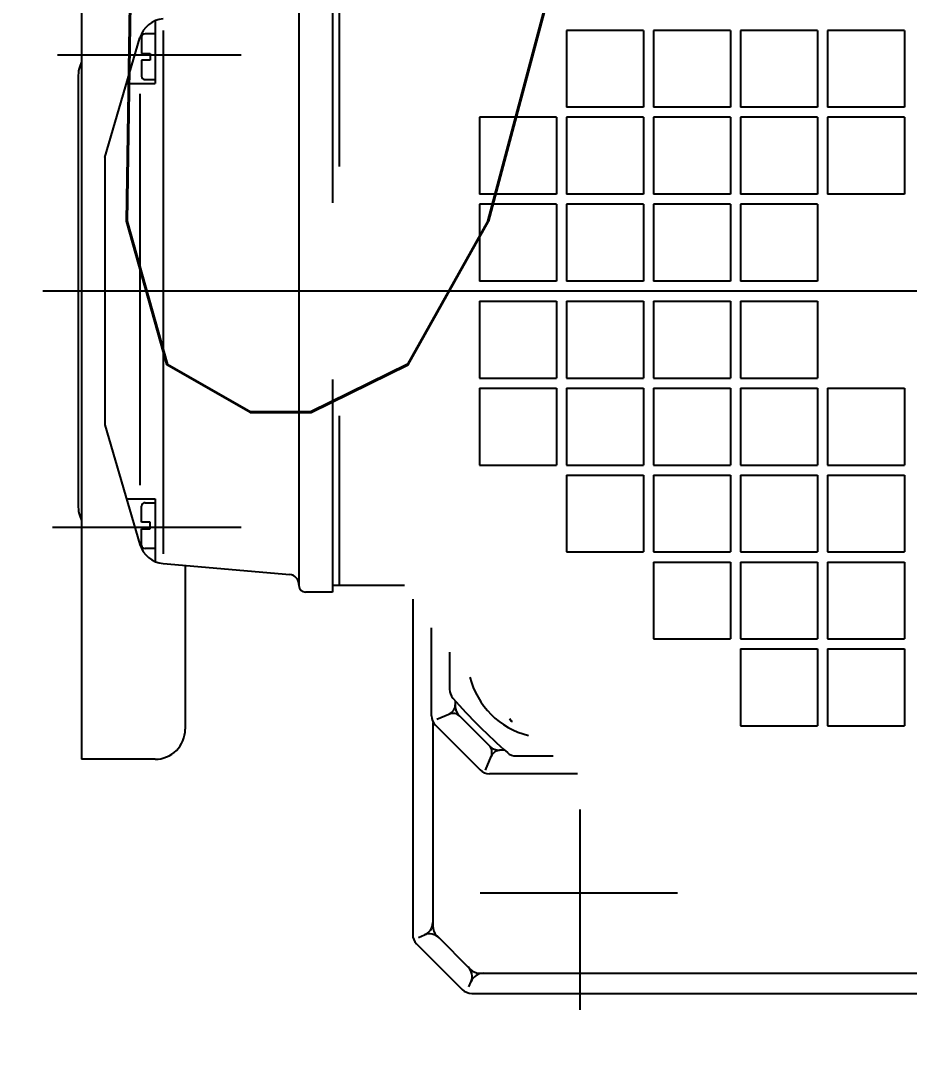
# Model space of a CAD drawing. Extents: x 226317 to 226469, y 8188101 to 8188260.
# Drawn here: x 226393.7713 to 226393.9042, y 8188235.7464 to 8188235.9001 of the extents above; entities that cross this region are included whole.
import ezdxf

# ---------------------------------------------------------------- set-up
doc = ezdxf.new("R2010")
doc.units = 0
doc.header["$LTSCALE"] = 15
doc.layers.get('0').update_dxf_attribs({"color": 250})
doc.layers.add('A-SANITARIOS', color=250, linetype='Continuous')
doc.layers.add('L12 Texto', color=12, linetype='Continuous')
doc.styles.add('JNV ING', font='romans.shx', dxfattribs={"width": 0.7, "oblique": 8, "height": 0.15})

# ---------------------------------------------------------------- blocks, each defined once
blk = doc.blocks.new('BOMBAS-28.02.2025')
at = {"layer": 'A-SANITARIOS'}
for p, q in [((4.263364742160775, -6.979961334727705, -9.61752527069772e-07), (4.263364742160775, -7.119961150921881, -9.61752527069772e-07)), ((4.263364742160775, -6.979961334727705, -9.61752527069772e-07), (4.263364742160775, -7.119961150921881, -9.61752527069772e-07)), ((4.300866207689978, -7.004961275495589, -9.61752527069772e-07), (4.300866207689978, -7.036732482723892, -9.61752527069772e-07)), ((4.300866207689978, -7.004961275495589, -9.61752527069772e-07), (4.300866207689978, -7.036732482723892, -9.61752527069772e-07)), ((4.295866206870414, -7.006086244247854, -9.61752527069772e-07), (4.295866206870414, -7.093836487270892, -9.61752527069772e-07)), ((4.295866206870414, -7.006086244247854, -9.61752527069772e-07), (4.295866206870414, -7.093836487270892, -9.61752527069772e-07)), ((4.301866207853891, -7.005961273796856, -9.61752527069772e-07), (4.301866207853891, -7.0313067631796, -9.61752527069772e-07)), ((4.301866207853891, -7.005961273796856, -9.61752527069772e-07), (4.301866207853891, -7.0313067631796, -9.61752527069772e-07)), ((4.274366208002903, -7.009530824609101, -9.61752527069772e-07), (4.274366208002903, -7.018898011185229, -9.61752527069772e-07)), ((4.274366208002903, -7.009530824609101, -9.61752527069772e-07), (4.274366208002903, -7.018898011185229, -9.61752527069772e-07)), ((4.272357907728292, -7.011968019418418, -9.61752527069772e-07), (4.272357907728292, -7.014398011378944, -9.61752527069772e-07)), ((4.272357907728292, -7.011968019418418, -9.61752527069772e-07), (4.272357907728292, -7.014398011378944, -9.61752527069772e-07)), ((4.274366208002903, -7.011468018405139, -9.61752527069772e-07), (4.272857906878926, -7.011468018405139, -9.61752527069772e-07)), ((4.274366208002903, -7.011468018405139, -9.61752527069772e-07), (4.272857906878926, -7.011468018405139, -9.61752527069772e-07)), ((4.275590573088266, -7.010976654477417, -9.61752527069772e-07), (4.275590573088266, -7.089256196282804, -9.61752527069772e-07)), ((4.275590573088266, -7.010976654477417, -9.61752527069772e-07), (4.275590573088266, -7.089256196282804, -9.61752527069772e-07)), ((4.347366206930019, -7.010961242951453, -9.61752527069772e-07), (4.33586620783899, -7.010961242951453, -9.61752527069772e-07)), ((4.33586620783899, -7.010961242951453, -9.61752527069772e-07), (4.33586620783899, -7.022461243905127, -9.61752527069772e-07)), ((4.347366206930019, -7.010961242951453, -9.61752527069772e-07), (4.33586620783899, -7.010961242951453, -9.61752527069772e-07)), ((4.33586620783899, -7.010961242951453, -9.61752527069772e-07), (4.33586620783899, -7.022461243905127, -9.61752527069772e-07)), ((4.347366206930019, -7.010961242951453, -9.61752527069772e-07), (4.347366206930019, -7.022461243905127, -9.61752527069772e-07)), ((4.347366206930019, -7.010961242951453, -9.61752527069772e-07), (4.347366206930019, -7.022461243905127, -9.61752527069772e-07)), ((4.36036620719824, -7.010961242951453, -9.61752527069772e-07), (4.348866208107211, -7.010961242951453, -9.61752527069772e-07)), ((4.348866208107211, -7.010961242951453, -9.61752527069772e-07), (4.348866208107211, -7.022461243905127, -9.61752527069772e-07)), ((4.36036620719824, -7.010961242951453, -9.61752527069772e-07), (4.348866208107211, -7.010961242951453, -9.61752527069772e-07)), ((4.348866208107211, -7.010961242951453, -9.61752527069772e-07), (4.348866208107211, -7.022461243905127, -9.61752527069772e-07)), ((4.36036620719824, -7.010961242951453, -9.61752527069772e-07), (4.36036620719824, -7.022461243905127, -9.61752527069772e-07)), ((4.36036620719824, -7.010961242951453, -9.61752527069772e-07), (4.36036620719824, -7.022461243905127, -9.61752527069772e-07)), ((4.373366207466461, -7.010961242951453, -9.61752527069772e-07), (4.361866206512786, -7.010961242951453, -9.61752527069772e-07)), ((4.361866206512786, -7.010961242951453, -9.61752527069772e-07), (4.361866206512786, -7.022461243905127, -9.61752527069772e-07)), ((4.373366207466461, -7.010961242951453, -9.61752527069772e-07), (4.361866206512786, -7.010961242951453, -9.61752527069772e-07)), ((4.361866206512786, -7.010961242951453, -9.61752527069772e-07), (4.361866206512786, -7.022461243905127, -9.61752527069772e-07)), ((4.373366207466461, -7.010961242951453, -9.61752527069772e-07), (4.373366207466461, -7.022461243905127, -9.61752527069772e-07)), ((4.373366207466461, -7.010961242951453, -9.61752527069772e-07), (4.373366207466461, -7.022461243905127, -9.61752527069772e-07)), ((4.386366207734682, -7.010961242951453, -9.61752527069772e-07), (4.374866206781007, -7.010961242951453, -9.61752527069772e-07)), ((4.374866206781007, -7.010961242951453, -9.61752527069772e-07), (4.374866206781007, -7.022461243905127, -9.61752527069772e-07)), ((4.386366207734682, -7.010961242951453, -9.61752527069772e-07), (4.374866206781007, -7.010961242951453, -9.61752527069772e-07)), ((4.374866206781007, -7.010961242951453, -9.61752527069772e-07), (4.374866206781007, -7.022461243905127, -9.61752527069772e-07)), ((4.386366207734682, -7.010961242951453, -9.61752527069772e-07), (4.386366207734682, -7.022461243905127, -9.61752527069772e-07)), ((4.386366207734682, -7.010961242951453, -9.61752527069772e-07), (4.386366207734682, -7.022461243905127, -9.61752527069772e-07)), ((4.266866207704879, -7.029961389489472, -9.61752527069772e-07), (4.272097962559201, -7.012086221016943, -9.61752527069772e-07)), ((4.266866207704879, -7.029961389489472, -9.61752527069772e-07), (4.272097962559201, -7.012086221016943, -9.61752527069772e-07)), ((4.259773431927897, -7.014605865813792, -9.61752527069772e-07), (4.287232418195345, -7.014605865813792, -9.61752527069772e-07)), ((4.259773431927897, -7.014605865813792, -9.61752527069772e-07), (4.287232418195345, -7.014605865813792, -9.61752527069772e-07)), ((4.272357907728292, -7.014398011378944, -9.61752527069772e-07), (4.273627928108908, -7.014398011378944, -9.61752527069772e-07)), ((4.272357907728292, -7.014398011378944, -9.61752527069772e-07), (4.273627928108908, -7.014398011378944, -9.61752527069772e-07)), ((4.273627928108908, -7.014398011378944, -9.61752527069772e-07), (4.273627928108908, -7.015398011542857, -9.61752527069772e-07)), ((4.273627928108908, -7.014398011378944, -9.61752527069772e-07), (4.273627928108908, -7.015398011542857, -9.61752527069772e-07)), ((4.273627928108908, -7.015398011542857, -9.61752527069772e-07), (4.272357907728292, -7.015398011542857, -9.61752527069772e-07)), ((4.272357907728292, -7.015398011542857, -9.61752527069772e-07), (4.272357907728292, -7.017828003503382, -9.61752527069772e-07)), ((4.273627928108908, -7.015398011542857, -9.61752527069772e-07), (4.272357907728292, -7.015398011542857, -9.61752527069772e-07)), ((4.272357907728292, -7.015398011542857, -9.61752527069772e-07), (4.272357907728292, -7.017828003503382, -9.61752527069772e-07)), ((4.262864743010141, -7.01796096842736, -9.61752527069772e-07), (4.262864743010141, -7.081961519084871, -9.61752527069772e-07)), ((4.262864743010141, -7.01796096842736, -9.61752527069772e-07), (4.262864743010141, -7.081961519084871, -9.61752527069772e-07)), ((4.270104244933464, -7.018898011185229, -9.61752527069772e-07), (4.274366208002903, -7.018898011185229, -9.61752527069772e-07)), ((4.270104244933464, -7.018898011185229, -9.61752527069772e-07), (4.274366208002903, -7.018898011185229, -9.61752527069772e-07)), ((4.272857906878926, -7.018328004516661, -9.61752527069772e-07), (4.274366208002903, -7.018328004516661, -9.61752527069772e-07)), ((4.272857906878926, -7.018328004516661, -9.61752527069772e-07), (4.274366208002903, -7.018328004516661, -9.61752527069772e-07)), ((4.27209814323578, -7.020464905537665, -9.61752527069772e-07), (4.27209814323578, -7.078949769027531, -9.61752527069772e-07)), ((4.27209814323578, -7.020464905537665, -9.61752527069772e-07), (4.27209814323578, -7.078949769027531, -9.61752527069772e-07)), ((4.347366206930019, -7.022461243905127, -9.61752527069772e-07), (4.33586620783899, -7.022461243905127, -9.61752527069772e-07)), ((4.347366206930019, -7.022461243905127, -9.61752527069772e-07), (4.33586620783899, -7.022461243905127, -9.61752527069772e-07)), ((4.36036620719824, -7.022461243905127, -9.61752527069772e-07), (4.348866208107211, -7.022461243905127, -9.61752527069772e-07)), ((4.36036620719824, -7.022461243905127, -9.61752527069772e-07), (4.348866208107211, -7.022461243905127, -9.61752527069772e-07)), ((4.373366207466461, -7.022461243905127, -9.61752527069772e-07), (4.361866206512786, -7.022461243905127, -9.61752527069772e-07)), ((4.373366207466461, -7.022461243905127, -9.61752527069772e-07), (4.361866206512786, -7.022461243905127, -9.61752527069772e-07)), ((4.386366207734682, -7.022461243905127, -9.61752527069772e-07), (4.374866206781007, -7.022461243905127, -9.61752527069772e-07)), ((4.386366207734682, -7.022461243905127, -9.61752527069772e-07), (4.374866206781007, -7.022461243905127, -9.61752527069772e-07)), ((4.334366206661798, -7.023961243219674, -9.61752527069772e-07), (4.322866209433414, -7.023961243219674, -9.61752527069772e-07)), ((4.322866209433414, -7.023961243219674, -9.61752527069772e-07), (4.322866209433414, -7.035461244173348, -9.61752527069772e-07)), ((4.334366206661798, -7.023961243219674, -9.61752527069772e-07), (4.322866209433414, -7.023961243219674, -9.61752527069772e-07)), ((4.322866209433414, -7.023961243219674, -9.61752527069772e-07), (4.322866209433414, -7.035461244173348, -9.61752527069772e-07)), ((4.334366206661798, -7.023961243219674, -9.61752527069772e-07), (4.334366206661798, -7.035461244173348, -9.61752527069772e-07)), ((4.334366206661798, -7.023961243219674, -9.61752527069772e-07), (4.334366206661798, -7.035461244173348, -9.61752527069772e-07)), ((4.347366206930019, -7.023961243219674, -9.61752527069772e-07), (4.33586620783899, -7.023961243219674, -9.61752527069772e-07)), ((4.33586620783899, -7.023961243219674, -9.61752527069772e-07), (4.33586620783899, -7.035461244173348, -9.61752527069772e-07)), ((4.347366206930019, -7.023961243219674, -9.61752527069772e-07), (4.33586620783899, -7.023961243219674, -9.61752527069772e-07)), ((4.33586620783899, -7.023961243219674, -9.61752527069772e-07), (4.33586620783899, -7.035461244173348, -9.61752527069772e-07)), ((4.347366206930019, -7.023961243219674, -9.61752527069772e-07), (4.347366206930019, -7.035461244173348, -9.61752527069772e-07)), ((4.347366206930019, -7.023961243219674, -9.61752527069772e-07), (4.347366206930019, -7.035461244173348, -9.61752527069772e-07)), ((4.36036620719824, -7.023961243219674, -9.61752527069772e-07), (4.348866208107211, -7.023961243219674, -9.61752527069772e-07)), ((4.348866208107211, -7.023961243219674, -9.61752527069772e-07), (4.348866208107211, -7.035461244173348, -9.61752527069772e-07)), ((4.36036620719824, -7.023961243219674, -9.61752527069772e-07), (4.348866208107211, -7.023961243219674, -9.61752527069772e-07)), ((4.348866208107211, -7.023961243219674, -9.61752527069772e-07), (4.348866208107211, -7.035461244173348, -9.61752527069772e-07)), ((4.36036620719824, -7.023961243219674, -9.61752527069772e-07), (4.36036620719824, -7.035461244173348, -9.61752527069772e-07)), ((4.36036620719824, -7.023961243219674, -9.61752527069772e-07), (4.36036620719824, -7.035461244173348, -9.61752527069772e-07)), ((4.373366207466461, -7.023961243219674, -9.61752527069772e-07), (4.361866206512786, -7.023961243219674, -9.61752527069772e-07)), ((4.361866206512786, -7.023961243219674, -9.61752527069772e-07), (4.361866206512786, -7.035461244173348, -9.61752527069772e-07)), ((4.373366207466461, -7.023961243219674, -9.61752527069772e-07), (4.361866206512786, -7.023961243219674, -9.61752527069772e-07)), ((4.361866206512786, -7.023961243219674, -9.61752527069772e-07), (4.361866206512786, -7.035461244173348, -9.61752527069772e-07)), ((4.373366207466461, -7.023961243219674, -9.61752527069772e-07), (4.373366207466461, -7.035461244173348, -9.61752527069772e-07)), ((4.373366207466461, -7.023961243219674, -9.61752527069772e-07), (4.373366207466461, -7.035461244173348, -9.61752527069772e-07)), ((4.374866206781007, -7.023961243219674, -9.61752527069772e-07), (4.374866206781007, -7.035461244173348, -9.61752527069772e-07)), ((4.386366207734682, -7.023961243219674, -9.61752527069772e-07), (4.374866206781007, -7.023961243219674, -9.61752527069772e-07)), ((4.374866206781007, -7.023961243219674, -9.61752527069772e-07), (4.374866206781007, -7.035461244173348, -9.61752527069772e-07)), ((4.386366207734682, -7.023961243219674, -9.61752527069772e-07), (4.374866206781007, -7.023961243219674, -9.61752527069772e-07)), ((4.386366207734682, -7.023961243219674, -9.61752527069772e-07), (4.386366207734682, -7.035461244173348, -9.61752527069772e-07)), ((4.386366207734682, -7.023961243219674, -9.61752527069772e-07), (4.386366207734682, -7.035461244173348, -9.61752527069772e-07)), ((4.266866207704879, -7.029961274005473, -9.61752527069772e-07), (4.266866207704879, -7.069961213506758, -9.61752527069772e-07)), ((4.266866207704879, -7.029961274005473, -9.61752527069772e-07), (4.266866207704879, -7.069961213506758, -9.61752527069772e-07)), ((4.334366206661798, -7.035461244173348, -9.61752527069772e-07), (4.322866209433414, -7.035461244173348, -9.61752527069772e-07)), ((4.334366206661798, -7.035461244173348, -9.61752527069772e-07), (4.322866209433414, -7.035461244173348, -9.61752527069772e-07)), ((4.347366206930019, -7.035461244173348, -9.61752527069772e-07), (4.33586620783899, -7.035461244173348, -9.61752527069772e-07)), ((4.347366206930019, -7.035461244173348, -9.61752527069772e-07), (4.33586620783899, -7.035461244173348, -9.61752527069772e-07)), ((4.36036620719824, -7.035461244173348, -9.61752527069772e-07), (4.348866208107211, -7.035461244173348, -9.61752527069772e-07)), ((4.36036620719824, -7.035461244173348, -9.61752527069772e-07), (4.348866208107211, -7.035461244173348, -9.61752527069772e-07)), ((4.373366207466461, -7.035461244173348, -9.61752527069772e-07), (4.361866206512786, -7.035461244173348, -9.61752527069772e-07)), ((4.373366207466461, -7.035461244173348, -9.61752527069772e-07), (4.361866206512786, -7.035461244173348, -9.61752527069772e-07)), ((4.386366207734682, -7.035461244173348, -9.61752527069772e-07), (4.374866206781007, -7.035461244173348, -9.61752527069772e-07)), ((4.386366207734682, -7.035461244173348, -9.61752527069772e-07), (4.374866206781007, -7.035461244173348, -9.61752527069772e-07)), ((4.334366206661798, -7.036961243487895, -9.61752527069772e-07), (4.322866209433414, -7.036961243487895, -9.61752527069772e-07)), ((4.322866209433414, -7.036961243487895, -9.61752527069772e-07), (4.322866209433414, -7.048461244441569, -9.61752527069772e-07)), ((4.334366206661798, -7.036961243487895, -9.61752527069772e-07), (4.322866209433414, -7.036961243487895, -9.61752527069772e-07)), ((4.322866209433414, -7.036961243487895, -9.61752527069772e-07), (4.322866209433414, -7.048461244441569, -9.61752527069772e-07)), ((4.334366206661798, -7.036961243487895, -9.61752527069772e-07), (4.334366206661798, -7.048461244441569, -9.61752527069772e-07)), ((4.334366206661798, -7.036961243487895, -9.61752527069772e-07), (4.334366206661798, -7.048461244441569, -9.61752527069772e-07)), ((4.33586620783899, -7.036961243487895, -9.61752527069772e-07), (4.33586620783899, -7.048461244441569, -9.61752527069772e-07)), ((4.347366206930019, -7.036961243487895, -9.61752527069772e-07), (4.33586620783899, -7.036961243487895, -9.61752527069772e-07)), ((4.33586620783899, -7.036961243487895, -9.61752527069772e-07), (4.33586620783899, -7.048461244441569, -9.61752527069772e-07)), ((4.347366206930019, -7.036961243487895, -9.61752527069772e-07), (4.33586620783899, -7.036961243487895, -9.61752527069772e-07)), ((4.347366206930019, -7.036961243487895, -9.61752527069772e-07), (4.347366206930019, -7.048461244441569, -9.61752527069772e-07)), ((4.347366206930019, -7.036961243487895, -9.61752527069772e-07), (4.347366206930019, -7.048461244441569, -9.61752527069772e-07)), ((4.348866208107211, -7.036961243487895, -9.61752527069772e-07), (4.348866208107211, -7.048461244441569, -9.61752527069772e-07)), ((4.36036620719824, -7.036961243487895, -9.61752527069772e-07), (4.348866208107211, -7.036961243487895, -9.61752527069772e-07)), ((4.348866208107211, -7.036961243487895, -9.61752527069772e-07), (4.348866208107211, -7.048461244441569, -9.61752527069772e-07)), ((4.36036620719824, -7.036961243487895, -9.61752527069772e-07), (4.348866208107211, -7.036961243487895, -9.61752527069772e-07)), ((4.36036620719824, -7.036961243487895, -9.61752527069772e-07), (4.36036620719824, -7.048461244441569, -9.61752527069772e-07)), ((4.36036620719824, -7.036961243487895, -9.61752527069772e-07), (4.36036620719824, -7.048461244441569, -9.61752527069772e-07)), ((4.361866206512786, -7.036961243487895, -9.61752527069772e-07), (4.361866206512786, -7.048461244441569, -9.61752527069772e-07)), ((4.373366207466461, -7.036961243487895, -9.61752527069772e-07), (4.361866206512786, -7.036961243487895, -9.61752527069772e-07)), ((4.361866206512786, -7.036961243487895, -9.61752527069772e-07), (4.361866206512786, -7.048461244441569, -9.61752527069772e-07)), ((4.373366207466461, -7.036961243487895, -9.61752527069772e-07), (4.361866206512786, -7.036961243487895, -9.61752527069772e-07)), ((4.373366207466461, -7.036961243487895, -9.61752527069772e-07), (4.373366207466461, -7.048461244441569, -9.61752527069772e-07)), ((4.373366207466461, -7.036961243487895, -9.61752527069772e-07), (4.373366207466461, -7.048461244441569, -9.61752527069772e-07)), ((4.334366206661798, -7.048461244441569, -9.61752527069772e-07), (4.322866209433414, -7.048461244441569, -9.61752527069772e-07)), ((4.334366206661798, -7.048461244441569, -9.61752527069772e-07), (4.322866209433414, -7.048461244441569, -9.61752527069772e-07)), ((4.347366206930019, -7.048461244441569, -9.61752527069772e-07), (4.33586620783899, -7.048461244441569, -9.61752527069772e-07)), ((4.347366206930019, -7.048461244441569, -9.61752527069772e-07), (4.33586620783899, -7.048461244441569, -9.61752527069772e-07)), ((4.36036620719824, -7.048461244441569, -9.61752527069772e-07), (4.348866208107211, -7.048461244441569, -9.61752527069772e-07)), ((4.36036620719824, -7.048461244441569, -9.61752527069772e-07), (4.348866208107211, -7.048461244441569, -9.61752527069772e-07)), ((4.373366207466461, -7.048461244441569, -9.61752527069772e-07), (4.361866206512786, -7.048461244441569, -9.61752527069772e-07)), ((4.373366207466461, -7.048461244441569, -9.61752527069772e-07), (4.361866206512786, -7.048461244441569, -9.61752527069772e-07)), ((4.518448971793987, -7.049961243756115, -9.61752527069772e-07), (4.257569332257845, -7.049961243756115, -9.61752527069772e-07)), ((4.518448971793987, -7.049961243756115, -9.61752527069772e-07), (4.257569332257845, -7.049961243756115, -9.61752527069772e-07)), ((4.322866209433414, -7.051461243070662, -9.61752527069772e-07), (4.322866209433414, -7.062961244024336, -9.61752527069772e-07)), ((4.322866209433414, -7.051461243070662, -9.61752527069772e-07), (4.334366206661798, -7.051461243070662, -9.61752527069772e-07)), ((4.322866209433414, -7.051461243070662, -9.61752527069772e-07), (4.322866209433414, -7.062961244024336, -9.61752527069772e-07)), ((4.322866209433414, -7.051461243070662, -9.61752527069772e-07), (4.334366206661798, -7.051461243070662, -9.61752527069772e-07)), ((4.334366206661798, -7.051461243070662, -9.61752527069772e-07), (4.334366206661798, -7.062961244024336, -9.61752527069772e-07)), ((4.334366206661798, -7.051461243070662, -9.61752527069772e-07), (4.334366206661798, -7.062961244024336, -9.61752527069772e-07)), ((4.33586620783899, -7.051461243070662, -9.61752527069772e-07), (4.33586620783899, -7.062961244024336, -9.61752527069772e-07)), ((4.33586620783899, -7.051461243070662, -9.61752527069772e-07), (4.347366206930019, -7.051461243070662, -9.61752527069772e-07)), ((4.33586620783899, -7.051461243070662, -9.61752527069772e-07), (4.33586620783899, -7.062961244024336, -9.61752527069772e-07)), ((4.33586620783899, -7.051461243070662, -9.61752527069772e-07), (4.347366206930019, -7.051461243070662, -9.61752527069772e-07)), ((4.347366206930019, -7.051461243070662, -9.61752527069772e-07), (4.347366206930019, -7.062961244024336, -9.61752527069772e-07)), ((4.347366206930019, -7.051461243070662, -9.61752527069772e-07), (4.347366206930019, -7.062961244024336, -9.61752527069772e-07)), ((4.348866208107211, -7.051461243070662, -9.61752527069772e-07), (4.348866208107211, -7.062961244024336, -9.61752527069772e-07)), ((4.348866208107211, -7.051461243070662, -9.61752527069772e-07), (4.36036620719824, -7.051461243070662, -9.61752527069772e-07)), ((4.348866208107211, -7.051461243070662, -9.61752527069772e-07), (4.348866208107211, -7.062961244024336, -9.61752527069772e-07)), ((4.348866208107211, -7.051461243070662, -9.61752527069772e-07), (4.36036620719824, -7.051461243070662, -9.61752527069772e-07)), ((4.36036620719824, -7.051461243070662, -9.61752527069772e-07), (4.36036620719824, -7.062961244024336, -9.61752527069772e-07)), ((4.36036620719824, -7.051461243070662, -9.61752527069772e-07), (4.36036620719824, -7.062961244024336, -9.61752527069772e-07)), ((4.361866206512786, -7.051461243070662, -9.61752527069772e-07), (4.373366207466461, -7.051461243070662, -9.61752527069772e-07)), ((4.361866206512786, -7.051461243070662, -9.61752527069772e-07), (4.361866206512786, -7.062961244024336, -9.61752527069772e-07)), ((4.361866206512786, -7.051461243070662, -9.61752527069772e-07), (4.373366207466461, -7.051461243070662, -9.61752527069772e-07)), ((4.361866206512786, -7.051461243070662, -9.61752527069772e-07), (4.361866206512786, -7.062961244024336, -9.61752527069772e-07)), ((4.373366207466461, -7.051461243070662, -9.61752527069772e-07), (4.373366207466461, -7.062961244024336, -9.61752527069772e-07)), ((4.373366207466461, -7.051461243070662, -9.61752527069772e-07), (4.373366207466461, -7.062961244024336, -9.61752527069772e-07)), ((4.300866207689978, -7.063190002925694, -9.61752527069772e-07), (4.300866207689978, -7.094961212016642, -9.61752527069772e-07)), ((4.300866207689978, -7.063190002925694, -9.61752527069772e-07), (4.300866207689978, -7.094961212016642, -9.61752527069772e-07)), ((4.322866209433414, -7.062961244024336, -9.61752527069772e-07), (4.334366206661798, -7.062961244024336, -9.61752527069772e-07)), ((4.322866209433414, -7.062961244024336, -9.61752527069772e-07), (4.334366206661798, -7.062961244024336, -9.61752527069772e-07)), ((4.33586620783899, -7.062961244024336, -9.61752527069772e-07), (4.347366206930019, -7.062961244024336, -9.61752527069772e-07)), ((4.33586620783899, -7.062961244024336, -9.61752527069772e-07), (4.347366206930019, -7.062961244024336, -9.61752527069772e-07)), ((4.348866208107211, -7.062961244024336, -9.61752527069772e-07), (4.36036620719824, -7.062961244024336, -9.61752527069772e-07)), ((4.348866208107211, -7.062961244024336, -9.61752527069772e-07), (4.36036620719824, -7.062961244024336, -9.61752527069772e-07)), ((4.361866206512786, -7.062961244024336, -9.61752527069772e-07), (4.373366207466461, -7.062961244024336, -9.61752527069772e-07)), ((4.361866206512786, -7.062961244024336, -9.61752527069772e-07), (4.373366207466461, -7.062961244024336, -9.61752527069772e-07)), ((4.322866209433414, -7.064461243338883, -9.61752527069772e-07), (4.322866209433414, -7.075961244292557, -9.61752527069772e-07)), ((4.322866209433414, -7.064461243338883, -9.61752527069772e-07), (4.334366206661798, -7.064461243338883, -9.61752527069772e-07)), ((4.322866209433414, -7.064461243338883, -9.61752527069772e-07), (4.322866209433414, -7.075961244292557, -9.61752527069772e-07)), ((4.322866209433414, -7.064461243338883, -9.61752527069772e-07), (4.334366206661798, -7.064461243338883, -9.61752527069772e-07)), ((4.334366206661798, -7.064461243338883, -9.61752527069772e-07), (4.334366206661798, -7.075961244292557, -9.61752527069772e-07)), ((4.334366206661798, -7.064461243338883, -9.61752527069772e-07), (4.334366206661798, -7.075961244292557, -9.61752527069772e-07)), ((4.33586620783899, -7.064461243338883, -9.61752527069772e-07), (4.33586620783899, -7.075961244292557, -9.61752527069772e-07)), ((4.33586620783899, -7.064461243338883, -9.61752527069772e-07), (4.347366206930019, -7.064461243338883, -9.61752527069772e-07)), ((4.33586620783899, -7.064461243338883, -9.61752527069772e-07), (4.33586620783899, -7.075961244292557, -9.61752527069772e-07)), ((4.33586620783899, -7.064461243338883, -9.61752527069772e-07), (4.347366206930019, -7.064461243338883, -9.61752527069772e-07)), ((4.347366206930019, -7.064461243338883, -9.61752527069772e-07), (4.347366206930019, -7.075961244292557, -9.61752527069772e-07)), ((4.347366206930019, -7.064461243338883, -9.61752527069772e-07), (4.347366206930019, -7.075961244292557, -9.61752527069772e-07)), ((4.348866208107211, -7.064461243338883, -9.61752527069772e-07), (4.348866208107211, -7.075961244292557, -9.61752527069772e-07)), ((4.348866208107211, -7.064461243338883, -9.61752527069772e-07), (4.36036620719824, -7.064461243338883, -9.61752527069772e-07)), ((4.348866208107211, -7.064461243338883, -9.61752527069772e-07), (4.348866208107211, -7.075961244292557, -9.61752527069772e-07)), ((4.348866208107211, -7.064461243338883, -9.61752527069772e-07), (4.36036620719824, -7.064461243338883, -9.61752527069772e-07)), ((4.36036620719824, -7.064461243338883, -9.61752527069772e-07), (4.36036620719824, -7.075961244292557, -9.61752527069772e-07)), ((4.36036620719824, -7.064461243338883, -9.61752527069772e-07), (4.36036620719824, -7.075961244292557, -9.61752527069772e-07)), ((4.361866206512786, -7.064461243338883, -9.61752527069772e-07), (4.361866206512786, -7.075961244292557, -9.61752527069772e-07)), ((4.361866206512786, -7.064461243338883, -9.61752527069772e-07), (4.373366207466461, -7.064461243338883, -9.61752527069772e-07)), ((4.361866206512786, -7.064461243338883, -9.61752527069772e-07), (4.361866206512786, -7.075961244292557, -9.61752527069772e-07)), ((4.361866206512786, -7.064461243338883, -9.61752527069772e-07), (4.373366207466461, -7.064461243338883, -9.61752527069772e-07)), ((4.373366207466461, -7.064461243338883, -9.61752527069772e-07), (4.373366207466461, -7.075961244292557, -9.61752527069772e-07)), ((4.373366207466461, -7.064461243338883, -9.61752527069772e-07), (4.373366207466461, -7.075961244292557, -9.61752527069772e-07)), ((4.374866206781007, -7.064461243338883, -9.61752527069772e-07), (4.386366207734682, -7.064461243338883, -9.61752527069772e-07)), ((4.374866206781007, -7.064461243338883, -9.61752527069772e-07), (4.374866206781007, -7.075961244292557, -9.61752527069772e-07)), ((4.374866206781007, -7.064461243338883, -9.61752527069772e-07), (4.386366207734682, -7.064461243338883, -9.61752527069772e-07)), ((4.374866206781007, -7.064461243338883, -9.61752527069772e-07), (4.374866206781007, -7.075961244292557, -9.61752527069772e-07)), ((4.386366207734682, -7.064461243338883, -9.61752527069772e-07), (4.386366207734682, -7.075961244292557, -9.61752527069772e-07)), ((4.386366207734682, -7.064461243338883, -9.61752527069772e-07), (4.386366207734682, -7.075961244292557, -9.61752527069772e-07)), ((4.301866207853891, -7.068615724332631, -9.61752527069772e-07), (4.301866207853891, -7.093961211852729, -9.61752527069772e-07)), ((4.301866207853891, -7.068615724332631, -9.61752527069772e-07), (4.301866207853891, -7.093961211852729, -9.61752527069772e-07)), ((4.266866097808816, -7.069961409084499, -9.61752527069772e-07), (4.272097971872427, -7.08783698733896, -9.61752527069772e-07)), ((4.266866097808816, -7.069961409084499, -9.61752527069772e-07), (4.272097971872427, -7.08783698733896, -9.61752527069772e-07)), ((4.322866209433414, -7.075961244292557, -9.61752527069772e-07), (4.334366206661798, -7.075961244292557, -9.61752527069772e-07)), ((4.322866209433414, -7.075961244292557, -9.61752527069772e-07), (4.334366206661798, -7.075961244292557, -9.61752527069772e-07)), ((4.33586620783899, -7.075961244292557, -9.61752527069772e-07), (4.347366206930019, -7.075961244292557, -9.61752527069772e-07)), ((4.33586620783899, -7.075961244292557, -9.61752527069772e-07), (4.347366206930019, -7.075961244292557, -9.61752527069772e-07)), ((4.348866208107211, -7.075961244292557, -9.61752527069772e-07), (4.36036620719824, -7.075961244292557, -9.61752527069772e-07)), ((4.348866208107211, -7.075961244292557, -9.61752527069772e-07), (4.36036620719824, -7.075961244292557, -9.61752527069772e-07)), ((4.361866206512786, -7.075961244292557, -9.61752527069772e-07), (4.373366207466461, -7.075961244292557, -9.61752527069772e-07)), ((4.361866206512786, -7.075961244292557, -9.61752527069772e-07), (4.373366207466461, -7.075961244292557, -9.61752527069772e-07)), ((4.374866206781007, -7.075961244292557, -9.61752527069772e-07), (4.386366207734682, -7.075961244292557, -9.61752527069772e-07)), ((4.374866206781007, -7.075961244292557, -9.61752527069772e-07), (4.386366207734682, -7.075961244292557, -9.61752527069772e-07)), ((4.33586620783899, -7.077461243607104, -9.61752527069772e-07), (4.33586620783899, -7.088961242698133, -9.61752527069772e-07)), ((4.33586620783899, -7.077461243607104, -9.61752527069772e-07), (4.347366206930019, -7.077461243607104, -9.61752527069772e-07)), ((4.33586620783899, -7.077461243607104, -9.61752527069772e-07), (4.33586620783899, -7.088961242698133, -9.61752527069772e-07)), ((4.33586620783899, -7.077461243607104, -9.61752527069772e-07), (4.347366206930019, -7.077461243607104, -9.61752527069772e-07)), ((4.347366206930019, -7.077461243607104, -9.61752527069772e-07), (4.347366206930019, -7.088961242698133, -9.61752527069772e-07)), ((4.347366206930019, -7.077461243607104, -9.61752527069772e-07), (4.347366206930019, -7.088961242698133, -9.61752527069772e-07)), ((4.348866208107211, -7.077461243607104, -9.61752527069772e-07), (4.348866208107211, -7.088961242698133, -9.61752527069772e-07)), ((4.348866208107211, -7.077461243607104, -9.61752527069772e-07), (4.36036620719824, -7.077461243607104, -9.61752527069772e-07)), ((4.348866208107211, -7.077461243607104, -9.61752527069772e-07), (4.348866208107211, -7.088961242698133, -9.61752527069772e-07)), ((4.348866208107211, -7.077461243607104, -9.61752527069772e-07), (4.36036620719824, -7.077461243607104, -9.61752527069772e-07)), ((4.36036620719824, -7.077461243607104, -9.61752527069772e-07), (4.36036620719824, -7.088961242698133, -9.61752527069772e-07)), ((4.36036620719824, -7.077461243607104, -9.61752527069772e-07), (4.36036620719824, -7.088961242698133, -9.61752527069772e-07)), ((4.361866206512786, -7.077461243607104, -9.61752527069772e-07), (4.361866206512786, -7.088961242698133, -9.61752527069772e-07)), ((4.361866206512786, -7.077461243607104, -9.61752527069772e-07), (4.373366207466461, -7.077461243607104, -9.61752527069772e-07)), ((4.361866206512786, -7.077461243607104, -9.61752527069772e-07), (4.361866206512786, -7.088961242698133, -9.61752527069772e-07)), ((4.361866206512786, -7.077461243607104, -9.61752527069772e-07), (4.373366207466461, -7.077461243607104, -9.61752527069772e-07)), ((4.373366207466461, -7.077461243607104, -9.61752527069772e-07), (4.373366207466461, -7.088961242698133, -9.61752527069772e-07)), ((4.373366207466461, -7.077461243607104, -9.61752527069772e-07), (4.373366207466461, -7.088961242698133, -9.61752527069772e-07)), ((4.374866206781007, -7.077461243607104, -9.61752527069772e-07), (4.386366207734682, -7.077461243607104, -9.61752527069772e-07)), ((4.374866206781007, -7.077461243607104, -9.61752527069772e-07), (4.374866206781007, -7.088961242698133, -9.61752527069772e-07)), ((4.374866206781007, -7.077461243607104, -9.61752527069772e-07), (4.386366207734682, -7.077461243607104, -9.61752527069772e-07)), ((4.374866206781007, -7.077461243607104, -9.61752527069772e-07), (4.374866206781007, -7.088961242698133, -9.61752527069772e-07)), ((4.386366207734682, -7.077461243607104, -9.61752527069772e-07), (4.386366207734682, -7.088961242698133, -9.61752527069772e-07)), ((4.386366207734682, -7.077461243607104, -9.61752527069772e-07), (4.386366207734682, -7.088961242698133, -9.61752527069772e-07)), ((4.270104244933464, -7.081024629063904, -9.61752527069772e-07), (4.274366208002903, -7.081024629063904, -9.61752527069772e-07)), ((4.270104244933464, -7.081024629063904, -9.61752527069772e-07), (4.274366208002903, -7.081024629063904, -9.61752527069772e-07)), ((4.274366208002903, -7.081024629063904, -9.61752527069772e-07), (4.274366208002903, -7.090391877107322, -9.61752527069772e-07)), ((4.274366208002903, -7.081024629063904, -9.61752527069772e-07), (4.274366208002903, -7.090391877107322, -9.61752527069772e-07)), ((4.272357907728292, -7.084524628706276, -9.61752527069772e-07), (4.272357907728292, -7.082094634883106, -9.61752527069772e-07)), ((4.272357907728292, -7.084524628706276, -9.61752527069772e-07), (4.272357907728292, -7.082094634883106, -9.61752527069772e-07)), ((4.272857906878926, -7.081594635732472, -9.61752527069772e-07), (4.274366208002903, -7.081594635732472, -9.61752527069772e-07)), ((4.272857906878926, -7.081594635732472, -9.61752527069772e-07), (4.274366208002903, -7.081594635732472, -9.61752527069772e-07)), ((4.287232418195345, -7.085318635217845, -9.61752527069772e-07), (4.259024654165842, -7.085318635217845, -9.61752527069772e-07)), ((4.287232418195345, -7.085318635217845, -9.61752527069772e-07), (4.259024654165842, -7.085318635217845, -9.61752527069772e-07)), ((4.273627928108908, -7.084524628706276, -9.61752527069772e-07), (4.272357907728292, -7.084524628706276, -9.61752527069772e-07)), ((4.273627928108908, -7.084524628706276, -9.61752527069772e-07), (4.272357907728292, -7.084524628706276, -9.61752527069772e-07)), ((4.272357907728292, -7.087954620830715, -9.61752527069772e-07), (4.272357907728292, -7.085524628870189, -9.61752527069772e-07)), ((4.272357907728292, -7.085524628870189, -9.61752527069772e-07), (4.273627928108908, -7.085524628870189, -9.61752527069772e-07)), ((4.272357907728292, -7.087954620830715, -9.61752527069772e-07), (4.272357907728292, -7.085524628870189, -9.61752527069772e-07)), ((4.272357907728292, -7.085524628870189, -9.61752527069772e-07), (4.273627928108908, -7.085524628870189, -9.61752527069772e-07)), ((4.273627928108908, -7.085524628870189, -9.61752527069772e-07), (4.273627928108908, -7.084524628706276, -9.61752527069772e-07)), ((4.273627928108908, -7.085524628870189, -9.61752527069772e-07), (4.273627928108908, -7.084524628706276, -9.61752527069772e-07)), ((4.274366208002903, -7.088454621843994, -9.61752527069772e-07), (4.272857906878926, -7.088454621843994, -9.61752527069772e-07)), ((4.274366208002903, -7.088454621843994, -9.61752527069772e-07), (4.272857906878926, -7.088454621843994, -9.61752527069772e-07)), ((4.33586620783899, -7.088961242698133, -9.61752527069772e-07), (4.347366206930019, -7.088961242698133, -9.61752527069772e-07)), ((4.33586620783899, -7.088961242698133, -9.61752527069772e-07), (4.347366206930019, -7.088961242698133, -9.61752527069772e-07)), ((4.348866208107211, -7.088961242698133, -9.61752527069772e-07), (4.36036620719824, -7.088961242698133, -9.61752527069772e-07)), ((4.348866208107211, -7.088961242698133, -9.61752527069772e-07), (4.36036620719824, -7.088961242698133, -9.61752527069772e-07)), ((4.361866206512786, -7.088961242698133, -9.61752527069772e-07), (4.373366207466461, -7.088961242698133, -9.61752527069772e-07)), ((4.361866206512786, -7.088961242698133, -9.61752527069772e-07), (4.373366207466461, -7.088961242698133, -9.61752527069772e-07)), ((4.374866206781007, -7.088961242698133, -9.61752527069772e-07), (4.386366207734682, -7.088961242698133, -9.61752527069772e-07)), ((4.374866206781007, -7.088961242698133, -9.61752527069772e-07), (4.386366207734682, -7.088961242698133, -9.61752527069772e-07)), ((4.275590550736524, -7.090698181651533, -9.61752527069772e-07), (4.294496017158963, -7.092342135496438, -9.61752527069772e-07)), ((4.275590550736524, -7.090698181651533, -9.61752527069772e-07), (4.294496017158963, -7.092342135496438, -9.61752527069772e-07)), ((4.278864741907455, -7.090982881374657, -9.61752527069772e-07), (4.278864741907455, -7.115461335517466, -9.61752527069772e-07)), ((4.278864741907455, -7.090982881374657, -9.61752527069772e-07), (4.278864741907455, -7.115461335517466, -9.61752527069772e-07)), ((4.348866208107211, -7.090461243875325, -9.61752527069772e-07), (4.348866208107211, -7.101961242966354, -9.61752527069772e-07)), ((4.348866208107211, -7.090461243875325, -9.61752527069772e-07), (4.36036620719824, -7.090461243875325, -9.61752527069772e-07)), ((4.348866208107211, -7.090461243875325, -9.61752527069772e-07), (4.348866208107211, -7.101961242966354, -9.61752527069772e-07)), ((4.348866208107211, -7.090461243875325, -9.61752527069772e-07), (4.36036620719824, -7.090461243875325, -9.61752527069772e-07)), ((4.36036620719824, -7.090461243875325, -9.61752527069772e-07), (4.36036620719824, -7.101961242966354, -9.61752527069772e-07)), ((4.36036620719824, -7.090461243875325, -9.61752527069772e-07), (4.36036620719824, -7.101961242966354, -9.61752527069772e-07)), ((4.361866206512786, -7.090461243875325, -9.61752527069772e-07), (4.361866206512786, -7.101961242966354, -9.61752527069772e-07)), ((4.361866206512786, -7.090461243875325, -9.61752527069772e-07), (4.373366207466461, -7.090461243875325, -9.61752527069772e-07)), ((4.361866206512786, -7.090461243875325, -9.61752527069772e-07), (4.361866206512786, -7.101961242966354, -9.61752527069772e-07)), ((4.361866206512786, -7.090461243875325, -9.61752527069772e-07), (4.373366207466461, -7.090461243875325, -9.61752527069772e-07)), ((4.373366207466461, -7.090461243875325, -9.61752527069772e-07), (4.373366207466461, -7.101961242966354, -9.61752527069772e-07)), ((4.373366207466461, -7.090461243875325, -9.61752527069772e-07), (4.373366207466461, -7.101961242966354, -9.61752527069772e-07)), ((4.374866206781007, -7.090461243875325, -9.61752527069772e-07), (4.386366207734682, -7.090461243875325, -9.61752527069772e-07)), ((4.374866206781007, -7.090461243875325, -9.61752527069772e-07), (4.374866206781007, -7.101961242966354, -9.61752527069772e-07)), ((4.374866206781007, -7.090461243875325, -9.61752527069772e-07), (4.386366207734682, -7.090461243875325, -9.61752527069772e-07)), ((4.374866206781007, -7.090461243875325, -9.61752527069772e-07), (4.374866206781007, -7.101961242966354, -9.61752527069772e-07)), ((4.386366207734682, -7.090461243875325, -9.61752527069772e-07), (4.386366207734682, -7.101961242966354, -9.61752527069772e-07)), ((4.386366207734682, -7.090461243875325, -9.61752527069772e-07), (4.386366207734682, -7.101961242966354, -9.61752527069772e-07)), ((4.295866206870414, -7.093836487270892, -9.61752527069772e-07), (4.295866206870414, -7.093961243517697, -9.61752527069772e-07)), ((4.295866206870414, -7.093836487270892, -9.61752527069772e-07), (4.295866206870414, -7.093961243517697, -9.61752527069772e-07)), ((4.300866207689978, -7.094961212016642, -9.61752527069772e-07), (4.296866207034327, -7.094961212016642, -9.61752527069772e-07)), ((4.300866207689978, -7.094961212016642, -9.61752527069772e-07), (4.296866207034327, -7.094961212016642, -9.61752527069772e-07)), ((4.311656002537347, -7.093961211852729, -9.61752527069772e-07), (4.300866207689978, -7.093961211852729, -9.61752527069772e-07)), ((4.311656002537347, -7.093961211852729, -9.61752527069772e-07), (4.300866207689978, -7.093961211852729, -9.61752527069772e-07)), ((4.312866207794286, -7.095993836410344, -9.61752527069772e-07), (4.312866207794286, -7.146176834590733, -9.61752527069772e-07)), ((4.312866207794286, -7.095993836410344, -9.61752527069772e-07), (4.312866207794286, -7.146176834590733, -9.61752527069772e-07)), ((4.315702878520824, -7.113459992222488, -9.61752527069772e-07), (4.315702878520824, -7.100324464030564, -9.61752527069772e-07)), ((4.315702878520824, -7.113459992222488, -9.61752527069772e-07), (4.315702878520824, -7.100324464030564, -9.61752527069772e-07)), ((4.348866208107211, -7.101961242966354, -9.61752527069772e-07), (4.36036620719824, -7.101961242966354, -9.61752527069772e-07)), ((4.348866208107211, -7.101961242966354, -9.61752527069772e-07), (4.36036620719824, -7.101961242966354, -9.61752527069772e-07)), ((4.361866206512786, -7.101961242966354, -9.61752527069772e-07), (4.373366207466461, -7.101961242966354, -9.61752527069772e-07)), ((4.361866206512786, -7.101961242966354, -9.61752527069772e-07), (4.373366207466461, -7.101961242966354, -9.61752527069772e-07)), ((4.374866206781007, -7.101961242966354, -9.61752527069772e-07), (4.386366207734682, -7.101961242966354, -9.61752527069772e-07)), ((4.374866206781007, -7.101961242966354, -9.61752527069772e-07), (4.386366207734682, -7.101961242966354, -9.61752527069772e-07)), ((4.318368157953955, -7.103942901827395, -9.61752527069772e-07), (4.318368157953955, -7.109490205533803, -9.61752527069772e-07)), ((4.318368157953955, -7.103942901827395, -9.61752527069772e-07), (4.318368157953955, -7.109490205533803, -9.61752527069772e-07)), ((4.361866206512786, -7.103461244143546, -9.61752527069772e-07), (4.361866206512786, -7.114961243234575, -9.61752527069772e-07)), ((4.361866206512786, -7.103461244143546, -9.61752527069772e-07), (4.373366207466461, -7.103461244143546, -9.61752527069772e-07)), ((4.361866206512786, -7.103461244143546, -9.61752527069772e-07), (4.361866206512786, -7.114961243234575, -9.61752527069772e-07)), ((4.361866206512786, -7.103461244143546, -9.61752527069772e-07), (4.373366207466461, -7.103461244143546, -9.61752527069772e-07)), ((4.373366207466461, -7.103461244143546, -9.61752527069772e-07), (4.373366207466461, -7.114961243234575, -9.61752527069772e-07)), ((4.373366207466461, -7.103461244143546, -9.61752527069772e-07), (4.373366207466461, -7.114961243234575, -9.61752527069772e-07)), ((4.374866206781007, -7.103461244143546, -9.61752527069772e-07), (4.374866206781007, -7.114961243234575, -9.61752527069772e-07)), ((4.374866206781007, -7.103461244143546, -9.61752527069772e-07), (4.386366207734682, -7.103461244143546, -9.61752527069772e-07)), ((4.374866206781007, -7.103461244143546, -9.61752527069772e-07), (4.374866206781007, -7.114961243234575, -9.61752527069772e-07)), ((4.374866206781007, -7.103461244143546, -9.61752527069772e-07), (4.386366207734682, -7.103461244143546, -9.61752527069772e-07)), ((4.386366207734682, -7.103461244143546, -9.61752527069772e-07), (4.386366207734682, -7.114961243234575, -9.61752527069772e-07)), ((4.386366207734682, -7.103461244143546, -9.61752527069772e-07), (4.386366207734682, -7.114961243234575, -9.61752527069772e-07)), ((4.319216304109432, -7.111206299625337, -9.61752527069772e-07), (4.319216304109432, -7.112004579044878, -9.61752527069772e-07)), ((4.319216304109432, -7.111206299625337, -9.61752527069772e-07), (4.319216304109432, -7.112004579044878, -9.61752527069772e-07)), ((4.316486292169429, -7.113963537849486, -9.61752527069772e-07), (4.318290066556074, -7.113216388039291, -9.61752527069772e-07)), ((4.316486292169429, -7.113963537849486, -9.61752527069772e-07), (4.318290066556074, -7.113216388039291, -9.61752527069772e-07)), ((4.319802338839509, -7.113418216817081, -9.61752527069772e-07), (4.324408887536265, -7.118024769239128, -9.61752527069772e-07)), ((4.319802338839509, -7.113418216817081, -9.61752527069772e-07), (4.324408887536265, -7.118024769239128, -9.61752527069772e-07)), ((4.315866208286025, -7.114451692439616, -9.61752527069772e-07), (4.315866208286025, -7.144890061579645, -9.61752527069772e-07)), ((4.315866208286025, -7.114451692439616, -9.61752527069772e-07), (4.315866208286025, -7.144890061579645, -9.61752527069772e-07)), ((4.31628890207503, -7.114873516373336, -9.61752527069772e-07), (4.322953763068654, -7.12153837736696, -9.61752527069772e-07)), ((4.31628890207503, -7.114873516373336, -9.61752527069772e-07), (4.322953763068654, -7.12153837736696, -9.61752527069772e-07)), ((4.327339461655356, -7.113840074278414, -9.61752527069772e-07), (4.327583727077581, -7.114263149909675, -9.61752527069772e-07)), ((4.327339461655356, -7.113840074278414, -9.61752527069772e-07), (4.327583727077581, -7.114263149909675, -9.61752527069772e-07)), ((4.327583734528162, -7.114263153634965, -9.61752527069772e-07), (4.327789059490897, -7.114263153634965, -9.61752527069772e-07)), ((4.327583734528162, -7.114263153634965, -9.61752527069772e-07), (4.327789059490897, -7.114263153634965, -9.61752527069772e-07)), ((4.361866206512786, -7.114961243234575, -9.61752527069772e-07), (4.373366207466461, -7.114961243234575, -9.61752527069772e-07)), ((4.361866206512786, -7.114961243234575, -9.61752527069772e-07), (4.373366207466461, -7.114961243234575, -9.61752527069772e-07)), ((4.374866206781007, -7.114961243234575, -9.61752527069772e-07), (4.386366207734682, -7.114961243234575, -9.61752527069772e-07)), ((4.374866206781007, -7.114961243234575, -9.61752527069772e-07), (4.386366207734682, -7.114961243234575, -9.61752527069772e-07)), ((4.323767735273577, -7.121573804877698, -9.61752527069772e-07), (4.324611193151213, -7.119537540711462, -9.61752527069772e-07)), ((4.323767735273577, -7.121573804877698, -9.61752527069772e-07), (4.324611193151213, -7.119537540711462, -9.61752527069772e-07)), ((4.326621087850071, -7.118611237965524, -9.61752527069772e-07), (4.325822262675501, -7.118611237965524, -9.61752527069772e-07)), ((4.326621087850071, -7.118611237965524, -9.61752527069772e-07), (4.325822262675501, -7.118611237965524, -9.61752527069772e-07)), ((4.328338377759792, -7.119460907764733, -9.61752527069772e-07), (4.333886715234257, -7.119460907764733, -9.61752527069772e-07)), ((4.328338377759792, -7.119460907764733, -9.61752527069772e-07), (4.333886715234257, -7.119460907764733, -9.61752527069772e-07)), ((4.274364740238525, -7.119961150921881, -9.61752527069772e-07), (4.263364742160775, -7.119961150921881, -9.61752527069772e-07)), ((4.274364740238525, -7.119961150921881, -9.61752527069772e-07), (4.263364742160775, -7.119961150921881, -9.61752527069772e-07)), ((4.33750317117665, -7.122124756686389, -9.61752527069772e-07), (4.324366937042214, -7.122124756686389, -9.61752527069772e-07)), ((4.33750317117665, -7.122124756686389, -9.61752527069772e-07), (4.324366937042214, -7.122124756686389, -9.61752527069772e-07)), ((4.337866208166815, -7.127487915568054, -9.61752527069772e-07), (4.337866208166815, -7.157412645407021, -9.61752527069772e-07)), ((4.337866208166815, -7.127487915568054, -9.61752527069772e-07), (4.337866208166815, -7.157412645407021, -9.61752527069772e-07)), ((4.3524506787071, -7.139961243607104, -9.61752527069772e-07), (4.322934078634717, -7.139961243607104, -9.61752527069772e-07)), ((4.3524506787071, -7.139961243607104, -9.61752527069772e-07), (4.322934078634717, -7.139961243607104, -9.61752527069772e-07)), ((4.313757014111616, -7.146592249162495, -9.61752527069772e-07), (4.314632850349881, -7.146229461766779, -9.61752527069772e-07)), ((4.313757014111616, -7.146592249162495, -9.61752527069772e-07), (4.314632850349881, -7.146229461766779, -9.61752527069772e-07)), ((4.316452984348871, -7.146303129382432, -9.61752527069772e-07), (4.321524158702232, -7.151374173350632, -9.61752527069772e-07)), ((4.316452984348871, -7.146303129382432, -9.61752527069772e-07), (4.321524158702232, -7.151374173350632, -9.61752527069772e-07)), ((4.313452631817199, -7.147545437328517, -9.61752527069772e-07), (4.320281234220602, -7.154373868368566, -9.61752527069772e-07)), ((4.313452631817199, -7.147545437328517, -9.61752527069772e-07), (4.320281234220602, -7.154373868368566, -9.61752527069772e-07)), ((4.321280338452198, -7.153965060599148, -9.61752527069772e-07), (4.32159870734904, -7.153196479193866, -9.61752527069772e-07)), ((4.321280338452198, -7.153965060599148, -9.61752527069772e-07), (4.32159870734904, -7.153196479193866, -9.61752527069772e-07)), ((4.322937498451211, -7.151961137540638, -9.61752527069772e-07), (4.452794187352993, -7.151961137540638, -9.61752527069772e-07)), ((4.322937498451211, -7.151961137540638, -9.61752527069772e-07), (4.452794187352993, -7.151961137540638, -9.61752527069772e-07)), ((4.321694817976095, -7.154961136169732, -9.61752527069772e-07), (4.454037350253202, -7.154961136169732, -9.61752527069772e-07)), ((4.321694817976095, -7.154961136169732, -9.61752527069772e-07), (4.454037350253202, -7.154961136169732, -9.61752527069772e-07))]:
    blk.add_line(p, q, dxfattribs=at)
for centre, radius, start, end in [((4.275937006459571, -7.013209565542638, -9.61752527069772e-07), 0.003999999000000001, 94.96978494782978, 163.6868489980648), ((4.275937006459571, -7.013209565542638, -9.61752527069772e-07), 0.003999999000000001, 94.96978494782978, 163.6868489980648), ((4.272857906878926, -7.011968019418418, -9.61752527069772e-07), 0.0005, 90.0000298820776, 179.9999641415069), ((4.272857906878926, -7.011968019418418, -9.61752527069772e-07), 0.0005, 90.0000298820776, 179.9999641415069), ((4.268366207019426, -7.01796096842736, -9.61752527069772e-07), 0.005499992, 155.4168561150871, 179.9999641415069), ((4.268366207019426, -7.01796096842736, -9.61752527069772e-07), 0.005499992, 155.4168561150871, 179.9999641415069), ((4.272857906878926, -7.01782803516835, -9.61752527069772e-07), 0.0005, 180.0000219846714, 269.9999839917441), ((4.272857906878926, -7.01782803516835, -9.61752527069772e-07), 0.0005, 180.0000219846714, 269.9999839917441), ((4.268366207019426, -7.081961519084871, -9.61752527069772e-07), 0.005499992, 180.0000360719366, 204.5831438849129), ((4.268366207019426, -7.081961519084871, -9.61752527069772e-07), 0.005499992, 180.0000360719366, 204.5831438849129), ((4.272857906878926, -7.082094634883106, -9.61752527069772e-07), 0.0005, 90.0000298820776, 179.9999641415069), ((4.272857906878926, -7.082094634883106, -9.61752527069772e-07), 0.0005, 90.0000298820776, 179.9999641415069), ((4.275937006459571, -7.086713165976107, -9.61752527069772e-07), 0.003999999000000001, 196.3140659449919, 265.0304880046164), ((4.275937006459571, -7.086713165976107, -9.61752527069772e-07), 0.003999999000000001, 196.3140659449919, 265.0304880046164), ((4.272857906878926, -7.087954620830715, -9.61752527069772e-07), 0.0005, 180.0000219846714, 269.9999568844308), ((4.272857906878926, -7.087954620830715, -9.61752527069772e-07), 0.0005, 180.0000219846714, 269.9999568844308), ((4.294366207555868, -7.093836487270892, -9.61752527069772e-07), 0.0015, 359.99970907663, 85.03020712435939), ((4.294366207555868, -7.093836487270892, -9.61752527069772e-07), 0.0015, 359.99970907663, 85.03020712435939), ((4.296866207034327, -7.093961243517697, -9.61752527069772e-07), 0.001, 180.0000219846714, 269.9999978655659), ((4.296866207034327, -7.093961243517697, -9.61752527069772e-07), 0.001, 180.0000219846714, 269.9999978655659), ((4.333068354637362, -7.104763184674084, -9.61752527069772e-07), 0.012, 193.9804359373344, 256.0238320913052), ((4.333068354637362, -7.104763184674084, -9.61752527069772e-07), 0.012, 193.9804359373344, 256.0238320913052), ((4.320368162007071, -7.109490205533803, -9.61752527069772e-07), 0.002, 180.0000219846714, 221.4096010020916), ((4.320368162007071, -7.109490205533803, -9.61752527069772e-07), 0.002, 180.0000219846714, 221.4096010020916), ((4.317715574637987, -7.111830811016262, -9.61752527069772e-07), 0.0015, 292.4995899816595, 0), ((4.317715574637987, -7.111830811016262, -9.61752527069772e-07), 0.0015, 292.4995899816595, 0), ((4.387867916957475, -7.049961243756115, -9.61752527069772e-07), 0.092, 221.4096288933894, 228.5903841049175), ((4.387867916957475, -7.049961243756115, -9.61752527069772e-07), 0.092, 221.4096288933894, 228.5903841049175), ((4.318863520980813, -7.114602449350059, -9.61752527069772e-07), 0.0015, 45.00065419784863, 112.5004278371069), ((4.318863520980813, -7.114602449350059, -9.61752527069772e-07), 0.0015, 45.00065419784863, 112.5004278371069), ((4.321215572417714, -7.112004670314491, -9.61752527069772e-07), 0.002, 179.9999810035364, 224.999671960728), ((4.321215572417714, -7.112004670314491, -9.61752527069772e-07), 0.002, 179.9999810035364, 224.999671960728), ((4.317702146829106, -7.113459992222488, -9.61752527069772e-07), 0.002, 179.9998168655529, 224.9999451379324), ((4.317702146829106, -7.113459992222488, -9.61752527069772e-07), 0.002, 179.9998168655529, 224.9999451379324), ((4.274366208002903, -7.115461335517466, -9.61752527069772e-07), 0.004499994, 269.9999839917441, 0), ((4.274366208002903, -7.115461335517466, -9.61752527069772e-07), 0.004499994, 269.9999839917441, 0), ((4.323224362567998, -7.118963181041181, -9.61752527069772e-07), 0.0015, 337.499629120844, 45.00014496565601), ((4.323224362567998, -7.118963181041181, -9.61752527069772e-07), 0.0015, 337.499629120844, 45.00014496565601), ((4.325822262675501, -7.116611237637699, -9.61752527069772e-07), 0.002, 224.9997259915164, 269.9996358655399), ((4.325822262675501, -7.116611237637699, -9.61752527069772e-07), 0.002, 224.9997259915164, 269.9996358655399), ((4.325996090308763, -7.120111237280071, -9.61752527069772e-07), 0.0015, 90.00014599529351, 157.4997360881635), ((4.325996090308763, -7.120111237280071, -9.61752527069772e-07), 0.0015, 90.00014599529351, 157.4997360881635), ((4.328338377759792, -7.117460907436907, -9.61752527069772e-07), 0.002, 228.5903978140239, 270.0000249728791), ((4.328338377759792, -7.117460907436907, -9.61752527069772e-07), 0.002, 228.5903978140239, 270.0000249728791), ((4.324366937042214, -7.120124756358564, -9.61752527069772e-07), 0.002, 225.0010381615749, 270.0014930366635), ((4.324366937042214, -7.120124756358564, -9.61752527069772e-07), 0.002, 225.0010381615749, 270.0014930366635), ((4.313865718082525, -7.144382339902222, -9.61752527069772e-07), 0.002, 292.5069119760047, 0), ((4.313865718082525, -7.144382339902222, -9.61752527069772e-07), 0.002, 292.5069119760047, 0), ((4.317865718738176, -7.144890152849257, -9.61752527069772e-07), 0.002, 179.9997630778132, 225.0055180158757), ((4.317865718738176, -7.144890152849257, -9.61752527069772e-07), 0.002, 179.9997630778132, 225.0055180158757), ((4.314864988089539, -7.14613273832947, -9.61752527069772e-07), 0.002, 181.2661349581432, 225.000764979654), ((4.314864988089539, -7.14613273832947, -9.61752527069772e-07), 0.002, 181.2661349581432, 225.000764979654), ((4.315396480844356, -7.148077820427716, -9.61752527069772e-07), 0.002, 44.99725613372712, 112.495346971448), ((4.315396480844356, -7.148077820427716, -9.61752527069772e-07), 0.002, 44.99725613372712, 112.495346971448), ((4.319749264628626, -7.152430634014308, -9.61752527069772e-07), 0.002, 337.4999840405556, 44.99976221406451), ((4.319749264628626, -7.152430634014308, -9.61752527069772e-07), 0.002, 337.4999840405556, 44.99976221406451), ((4.322936762706377, -7.149961213581264, -9.61752527069772e-07), 0.002, 225.0029500246887, 270.0030778539975), ((4.322936762706377, -7.149961213581264, -9.61752527069772e-07), 0.002, 225.0029500246887, 270.0030778539975), ((4.323444817797281, -7.15396121237427, -9.61752527069772e-07), 0.002, 89.99932594570632, 157.4991348888602), ((4.323444817797281, -7.15396121237427, -9.61752527069772e-07), 0.002, 89.99932594570632, 157.4991348888602), ((4.321693597943522, -7.152961228974164, -9.61752527069772e-07), 0.002, 225.0048081400058, 270.0000179292466), ((4.321693597943522, -7.152961228974164, -9.61752527069772e-07), 0.002, 225.0048081400058, 270.0000179292466)]:
    blk.add_arc(centre, radius, start, end, dxfattribs=at)

msp = doc.modelspace()

# ---------------------------------------------------------------- block references
msp.add_blockref('BOMBAS-28.02.2025', (226389.5170881864, 8188242.909606731))

# ---------------------------------------------------------------- texts
at = {"layer": 'L12 Texto', "ltscale": 1.5, "insert": (226392.4235609268, 8188235.991542986), "char_height": 0.15, "attachment_point": 1, "style": 'JNV ING'}
msp.add_mtext_dynamic_manual_height_columns('\\pxqc;RE 550x300\\PC/DAMPER\\P817 CFM', width=1.99485467708854, gutter_width=0.75, heights=[0], dxfattribs=at)

doc.saveas('drawing.dxf')
